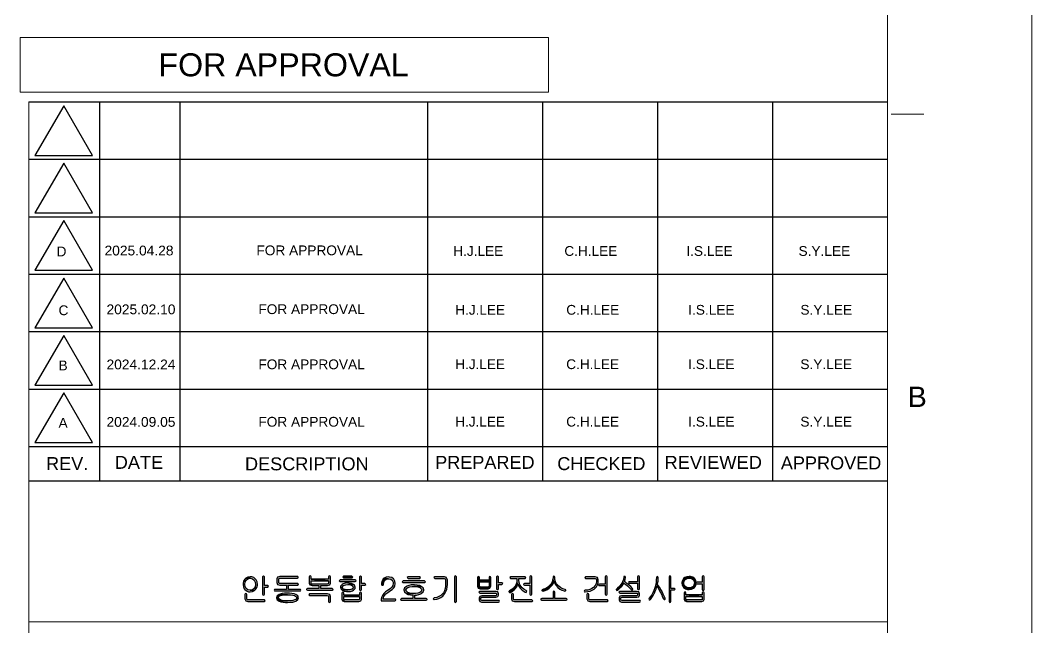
# Model space of a CAD drawing. Header units: inches. Extents: x 2203 to 3044, y -1 to 593.
# Drawn here: x 2867.8 to 3043.6, y 108 to 213.6 of the extents above; entities that cross this region are included whole.
import ezdxf
from ezdxf.enums import TextEntityAlignment as Align

# ---------------------------------------------------------------- set-up
doc = ezdxf.new("R2010")
doc.units = ezdxf.units.IN
doc.header["$MEASUREMENT"] = 0
for name, color, linetype in [('BG 0 -1', 7, 'Continuous'), ('BG 09.title block', 7, 'Continuous'), ('BG Default', 7, 'Continuous'), ('FRAME', 7, 'Continuous')]:
    doc.layers.add(name, color=color, linetype=linetype)
doc.styles.add('Arial', font='arial.ttf')

msp = doc.modelspace()

# ---------------------------------------------------------------- hatches: boundary and pattern name
at = {"layer": 'BG Default', "linetype": 'ByBlock'}
for points in [[(2907.74, 114.55), (2907.33, 114.63), (2907.03, 114.86), (2907.03, 114.87), (2906.85, 115.22), (2906.81, 115.58), (2906.87, 116), (2907.03, 116.3), (2907.33, 116.54), (2907.73, 116.63), (2907.74, 116.63), (2906.98, 116.67), (2906.79, 116.49), (2906.59, 116.15), (2906.49, 115.76), (2906.48, 115.58), (2906.54, 115.17), (2906.7, 114.81), (2906.79, 114.68), (2907.09, 114.43), (2907.46, 114.29), (2907.74, 114.26), (2908.15, 114.33), (2908.5, 114.51)], [(2921.36, 116.18), (2921.36, 115.84), (2921.29, 115.68), (2921.11, 115.63), (2918.52, 115.63), (2918.12, 115.48), (2918.49, 115.35), (2919.67, 115.35), (2919.67, 114.83), (2917.71, 114.83), (2917.58, 114.79), (2917.53, 114.69), (2917.56, 114.6), (2917.66, 114.56), (2921.97, 114.56), (2922.13, 114.69), (2921.96, 114.83), (2919.99, 114.83), (2919.99, 115.35), (2921.19, 115.35), (2921.55, 115.48), (2921.69, 115.81), (2921.69, 116.87), (2921.63, 117), (2921.52, 117.03), (2921.4, 116.99), (2921.36, 116.87), (2921.36, 116.46), (2918.31, 116.46)], [(2918.52, 115.63), (2918.35, 115.68), (2918.31, 115.84), (2918.31, 116.18), (2921.36, 116.18), (2918.31, 116.46), (2918.31, 116.86), (2918.25, 116.99), (2918.14, 117.03), (2918.02, 116.99), (2917.98, 116.86), (2917.98, 115.81), (2918.12, 115.48)], [(2931.76, 116.55), (2932.17, 116.47), (2932.39, 116.31), (2932.58, 115.96), (2932.6, 115.75), (2932.52, 115.35), (2932.35, 115.07), (2932.11, 114.86), (2931.72, 114.59), (2931.61, 114.53), (2931.23, 114.26), (2930.94, 113.99), (2930.77, 113.77), (2930.59, 113.42), (2930.5, 113.03), (2930.48, 112.72), (2932.88, 112.72), (2932.98, 112.78), (2933.03, 112.88), (2932.98, 112.98), (2932.88, 113.03), (2930.84, 113.03), (2930.93, 113.45), (2931.06, 113.67), (2931.29, 113.93), (2931.63, 114.19), (2931.86, 114.34), (2931.97, 114.42), (2932.38, 114.7), (2932.65, 114.93), (2932.68, 114.96), (2932.87, 115.28), (2932.95, 115.7), (2932.95, 115.75), (2932.88, 116.15), (2932.67, 116.49), (2932.65, 116.52), (2932.34, 116.74), (2931.95, 116.84), (2931.76, 116.86), (2931.34, 116.8), (2930.99, 116.63)], [(2930.99, 116.63), (2930.87, 116.52), (2930.66, 116.18), (2930.58, 115.78), (2930.58, 115.75), (2930.58, 115.61), (2930.63, 115.46), (2930.75, 115.42), (2930.87, 115.46), (2930.92, 115.6), (2930.92, 115.75), (2931.02, 116.14), (2931.13, 116.31), (2931.46, 116.51), (2931.76, 116.55)], [(2949.24, 116.02), (2947.56, 116.31), (2947.56, 116.77), (2947.51, 116.9), (2947.4, 116.94), (2947.29, 116.9), (2947.23, 116.76), (2947.23, 115.26), (2947.37, 114.92), (2947.71, 114.8), (2949.08, 114.8), (2949.41, 114.93), (2947.79, 115.08), (2947.62, 115.14), (2947.56, 115.3), (2947.56, 116.02)], [(2960.33, 116.4), (2960.21, 116.02), (2960.03, 115.66), (2959.78, 115.35), (2959.46, 115.08), (2959.11, 114.87), (2958.74, 114.73), (2958.59, 114.69), (2958.47, 114.63), (2958.43, 114.52), (2958.5, 114.43), (2958.63, 114.41), (2959.01, 114.52), (2959.38, 114.69), (2959.71, 114.94), (2959.84, 115.04), (2960.14, 115.35), (2960.37, 115.69), (2960.52, 116.04), (2960.52, 116.06)], [(2972.68, 115.77), (2973.05, 115.53), (2973.32, 115.32), (2973.62, 115.05), (2973.9, 114.74), (2973.96, 114.66), (2974.08, 114.59), (2974.2, 114.64), (2974.26, 114.75), (2974.21, 114.88), (2973.89, 115.2), (2973.6, 115.46), (2973.55, 115.51), (2973.22, 115.75), (2972.88, 115.99), (2972.79, 116.04), (2972.93, 116.43), (2972.98, 116.78), (2972.93, 116.92), (2972.81, 116.96), (2972.7, 116.92), (2972.65, 116.8), (2972.6, 116.43), (2972.46, 116.03), (2972.38, 115.86)], [(2983.25, 116.74), (2983.07, 116.6), (2982.86, 116.27), (2982.77, 115.88), (2982.77, 115.81), (2982.83, 115.41), (2983.04, 115.07), (2983.07, 115.04), (2983.39, 114.82), (2983.77, 114.71), (2984.03, 114.69), (2984.46, 114.75), (2984.81, 114.91), (2984.03, 114.96), (2983.61, 115.03), (2983.32, 115.22), (2983.12, 115.56), (2983.09, 115.81), (2983.18, 116.21), (2983.32, 116.4), (2983.64, 116.6), (2984.03, 116.66)], [(2985.26, 115.88), (2985.21, 116.22), (2985, 116.55), (2984.95, 116.6), (2984.65, 116.82), (2984.26, 116.94), (2984.03, 116.94), (2983.6, 116.89), (2983.25, 116.74), (2984.03, 116.66), (2984.45, 116.59), (2984.73, 116.4), (2984.92, 116.06), (2984.95, 115.81)], [(2924.7, 114.61), (2924.26, 114.66), (2923.97, 114.76), (2923.73, 115.05), (2923.73, 115.06), (2923.94, 115.37), (2923.97, 115.4), (2924.33, 115.51), (2924.7, 115.54), (2925.66, 115.58), (2925.33, 115.74), (2924.91, 115.81), (2924.7, 115.82), (2924.25, 115.78), (2923.87, 115.66), (2923.73, 115.58), (2923.45, 115.28), (2923.4, 115.06), (2923.54, 114.73), (2923.73, 114.56)], [(2923.73, 114.56), (2924.06, 114.41), (2924.47, 114.34), (2924.7, 114.33), (2925.15, 114.36), (2925.52, 114.48), (2925.66, 114.56), (2925.95, 114.86), (2925.98, 115.06), (2925.85, 115.42), (2925.66, 115.58), (2924.7, 115.54), (2925.15, 115.5), (2925.42, 115.4), (2925.66, 115.1), (2925.66, 115.06), (2925.45, 114.76), (2925.42, 114.76), (2925.06, 114.64), (2924.7, 114.61)], [(2936.64, 115.21), (2936.64, 115.18), (2937.03, 115.1), (2937.22, 115.03), (2937.53, 114.76), (2937.56, 114.6), (2937.41, 114.29), (2937.22, 114.16), (2936.88, 114.06), (2936.46, 113.99), (2936.17, 113.98), (2934.88, 113.97), (2935.2, 113.83), (2935.59, 113.74), (2936.01, 113.7), (2936.01, 113.11), (2934.04, 113.11), (2933.87, 112.97), (2934.03, 112.83), (2938.32, 112.83), (2938.42, 112.88), (2938.47, 112.97), (2938.42, 113.07), (2938.3, 113.11), (2936.33, 113.11), (2936.33, 113.7), (2936.64, 113.72), (2937.04, 113.8), (2937.39, 113.93), (2937.45, 113.97), (2937.78, 114.25), (2937.89, 114.59), (2937.89, 114.6), (2937.78, 114.95), (2937.46, 115.22)], [(2936.17, 115.21), (2937.46, 115.22), (2937.45, 115.22), (2937.13, 115.36), (2936.74, 115.45), (2936.29, 115.49), (2936.17, 115.5), (2935.7, 115.47), (2935.3, 115.39), (2934.96, 115.26), (2934.88, 115.22), (2934.56, 114.95), (2934.46, 114.6), (2934.56, 114.26), (2934.88, 113.97), (2936.17, 113.98), (2935.7, 114.01), (2935.32, 114.09), (2935.13, 114.16), (2934.82, 114.44), (2934.78, 114.6), (2934.94, 114.92), (2935.13, 115.03), (2935.45, 115.15), (2935.87, 115.2)], [(2954.05, 115.89), (2953.92, 115.51), (2953.7, 115.16), (2953.69, 115.15), (2953.43, 114.86), (2953.1, 114.61), (2952.8, 114.43), (2952.71, 114.33), (2952.73, 114.22), (2952.82, 114.15), (2952.95, 114.16), (2953.3, 114.37), (2953.62, 114.64), (2953.77, 114.79), (2954.05, 115.14), (2954.22, 115.49), (2954.25, 115.58)], [(2972.38, 115.86), (2972.16, 115.53), (2971.9, 115.21), (2971.59, 114.93), (2971.43, 114.79), (2971.35, 114.68), (2971.38, 114.57), (2971.48, 114.53), (2971.61, 114.56), (2971.95, 114.85), (2972.23, 115.13), (2972.27, 115.17), (2972.52, 115.51), (2972.68, 115.77)], [(2978.43, 115.23), (2978.63, 114.95), (2978.84, 114.59), (2979.07, 114.16), (2979.07, 114.15), (2979.26, 113.77), (2979.42, 113.38), (2979.57, 113.04), (2979.66, 112.93), (2979.78, 112.92), (2979.86, 113.01), (2979.85, 113.17), (2979.71, 113.52), (2979.54, 113.89), (2979.33, 114.28), (2979.31, 114.33), (2979.1, 114.71), (2978.87, 115.06), (2978.64, 115.39)], [(2984.81, 114.91), (2984.95, 115.04), (2985.18, 115.36), (2985.26, 115.71), (2984.95, 115.81), (2984.86, 115.42), (2984.73, 115.22), (2984.4, 115.02), (2984.03, 114.96)], [(2984.95, 115.81), (2984.86, 115.42), (2984.73, 115.22), (2984.4, 115.02), (2984.03, 114.96), (2984.81, 114.91), (2984.95, 115.04), (2985.18, 115.36), (2985.26, 115.71)], [(2912.74, 113.82), (2912.4, 113.57), (2912.29, 113.24), (2912.41, 112.91), (2912.74, 112.67), (2914.21, 112.72), (2913.71, 112.73), (2913.3, 112.78), (2912.98, 112.87), (2912.98, 112.87), (2912.65, 113.1), (2912.61, 113.24), (2912.78, 113.54), (2912.98, 113.63), (2913.29, 113.71), (2913.7, 113.76), (2914.2, 113.77), (2914.21, 113.77)], [(2926.74, 113.44), (2924, 113.72), (2924, 114.04), (2923.95, 114.16), (2923.84, 114.2), (2923.72, 114.16), (2923.67, 114.04), (2923.67, 112.98), (2923.77, 112.69), (2924.2, 112.86), (2924.04, 112.91), (2924, 113.05), (2924, 113.44)], [(2986.32, 113.49), (2983.47, 113.77), (2983.47, 114.11), (2983.42, 114.24), (2983.31, 114.27), (2983.2, 114.24), (2983.15, 114.11), (2983.15, 112.98), (2983.26, 112.69), (2983.68, 112.86), (2983.52, 112.91), (2983.47, 113.05), (2983.47, 113.49)]]:
    msp.add_hatch(color=3, dxfattribs=at).paths.add_polyline_path(points)
at = {"layer": 'BG Default', "linetype": 'Continuous'}
for points in [[(2907.74, 116.9), (2907.33, 116.84), (2906.98, 116.67), (2907.74, 116.63), (2908.14, 116.54), (2908.43, 116.3), (2908.62, 115.95), (2908.67, 115.58), (2908.61, 115.17), (2908.43, 114.87), (2908.13, 114.63), (2907.74, 114.55), (2908.5, 114.51), (2908.67, 114.68), (2908.88, 115.01), (2908.98, 115.41), (2908.99, 115.58), (2908.93, 116), (2908.77, 116.36), (2908.67, 116.49), (2908.38, 116.74), (2908.01, 116.88)], [(2910.03, 117.04), (2909.87, 116.89), (2909.87, 113.86), (2909.92, 113.74), (2910.03, 113.69), (2910.14, 113.74), (2910.2, 113.86), (2910.2, 115.11), (2910.8, 115.11), (2910.93, 115.25), (2910.8, 115.39), (2910.2, 115.39), (2910.2, 116.89)], [(2915.92, 116.96), (2912.86, 116.96), (2912.48, 116.84), (2912.36, 116.52), (2912.36, 115.88), (2912.49, 115.54), (2912.87, 115.42), (2912.89, 115.42), (2914.16, 115.42), (2914.05, 115.3), (2914.05, 114.71), (2912.08, 114.71), (2911.96, 114.67), (2911.92, 114.57), (2911.95, 114.47), (2912.04, 114.43), (2916.34, 114.43), (2916.46, 114.47), (2916.51, 114.57), (2916.46, 114.67), (2916.34, 114.71), (2914.36, 114.71), (2914.36, 115.32), (2914.25, 115.42), (2916, 115.42), (2916.13, 115.55), (2915.98, 115.7), (2912.9, 115.7), (2912.74, 115.75), (2912.68, 115.9), (2912.68, 116.49), (2912.74, 116.63), (2912.91, 116.67), (2915.95, 116.67), (2916.04, 116.72), (2916.06, 116.82), (2916.03, 116.92)], [(2925.98, 116.34), (2923.37, 116.34), (2923.22, 116.21), (2923.37, 116.06), (2926, 116.06), (2926.11, 116.11), (2926.15, 116.21), (2926.11, 116.31)], [(2925.4, 116.98), (2923.97, 116.98), (2923.81, 116.84), (2923.97, 116.7), (2925.42, 116.7), (2925.55, 116.84)], [(2926.89, 117.04), (2926.74, 116.89), (2926.74, 114.69), (2926.78, 114.57), (2926.89, 114.53), (2927, 114.57), (2927.05, 114.69), (2927.05, 115.44), (2927.65, 115.44), (2927.8, 115.58), (2927.65, 115.72), (2927.05, 115.72), (2927.05, 116.89)], [(2938.02, 116.18), (2934.32, 116.18), (2934.16, 116.04), (2934.32, 115.9), (2938.04, 115.9), (2938.18, 116.04)], [(2937.17, 116.9), (2935.18, 116.9), (2935.03, 116.75), (2935.18, 116.61), (2937.19, 116.61), (2937.32, 116.75)], [(2941.42, 116.87), (2939.8, 116.87), (2939.65, 116.74), (2939.81, 116.6), (2941.43, 116.6), (2941.63, 116.54), (2941.69, 116.36), (2941.69, 115.72), (2941.68, 115.25), (2941.6, 114.83), (2941.48, 114.46), (2941.3, 114.13), (2941.15, 113.92), (2940.88, 113.66), (2940.54, 113.46), (2940.16, 113.32), (2939.72, 113.24), (2939.71, 113.24), (2939.56, 113.08), (2939.72, 112.96), (2940.15, 113.01), (2940.53, 113.13), (2940.89, 113.31), (2941.19, 113.55), (2941.35, 113.71), (2941.58, 114), (2941.76, 114.34), (2941.89, 114.71), (2941.97, 115.12), (2942.01, 115.56), (2942.01, 115.71), (2942.01, 116.35), (2941.87, 116.72), (2941.86, 116.74), (2941.49, 116.87)], [(2943.39, 117.04), (2943.28, 117.01), (2943.23, 116.89), (2943.23, 112.62), (2943.28, 112.49), (2943.39, 112.45), (2943.5, 112.49), (2943.56, 112.62), (2943.56, 116.89), (2943.5, 117.01)], [(2949.4, 116.94), (2949.29, 116.9), (2949.24, 116.79), (2949.24, 116.31), (2947.56, 116.31), (2949.24, 116.02), (2949.24, 115.3), (2949.18, 115.14), (2948.98, 115.08), (2947.79, 115.08), (2949.41, 114.93), (2949.56, 115.26), (2949.56, 116.79), (2949.51, 116.9)], [(2950.72, 117.04), (2950.56, 116.89), (2950.56, 114.81), (2950.61, 114.69), (2950.72, 114.66), (2950.83, 114.69), (2950.89, 114.81), (2950.89, 115.56), (2951.49, 115.56), (2951.63, 115.71), (2951.49, 115.85), (2950.89, 115.85), (2950.89, 116.89)], [(2955.5, 116.87), (2953.01, 116.87), (2952.86, 116.74), (2953, 116.6), (2954.09, 116.6), (2954.09, 116.3), (2954.05, 115.89), (2954.25, 115.58), (2954.4, 115.25), (2954.66, 114.89), (2954.72, 114.83), (2955.02, 114.56), (2955.35, 114.31), (2955.53, 114.22), (2955.68, 114.19), (2955.77, 114.27), (2955.79, 114.39), (2955.71, 114.5), (2955.32, 114.73), (2955.01, 114.98), (2954.83, 115.18), (2954.6, 115.52), (2954.46, 115.9), (2954.42, 116.3), (2954.42, 116.31), (2954.42, 116.6), (2955.5, 116.6), (2955.64, 116.74)], [(2956.51, 117.04), (2956.39, 117), (2956.34, 116.89), (2956.34, 115.72), (2955.4, 115.72), (2955.29, 115.68), (2955.25, 115.58), (2955.3, 115.49), (2955.43, 115.45), (2956.34, 115.45), (2956.34, 113.87), (2956.39, 113.74), (2956.51, 113.69), (2956.62, 113.74), (2956.67, 113.87), (2956.67, 116.89), (2956.62, 117)], [(2960.52, 116.99), (2960.41, 116.94), (2960.37, 116.81), (2960.33, 116.4), (2960.52, 116.06), (2960.68, 115.71), (2960.9, 115.37), (2961.2, 115.05), (2961.21, 115.04), (2961.55, 114.77), (2961.9, 114.57), (2962.28, 114.44), (2962.38, 114.42), (2962.55, 114.43), (2962.61, 114.53), (2962.58, 114.64), (2962.47, 114.71), (2962.06, 114.82), (2961.7, 115), (2961.38, 115.25), (2961.25, 115.36), (2960.99, 115.68), (2960.82, 116.04), (2960.71, 116.42), (2960.69, 116.8), (2960.63, 116.94)], [(2967.67, 116.87), (2966.03, 116.87), (2965.87, 116.74), (2966.03, 116.6), (2967.68, 116.6), (2967.86, 116.54), (2967.93, 116.37), (2967.93, 116.1), (2967.87, 115.71), (2967.7, 115.35), (2967.42, 115.05), (2967.41, 115.04), (2967.1, 114.84), (2966.74, 114.68), (2966.34, 114.58), (2965.94, 114.54), (2965.81, 114.49), (2965.77, 114.39), (2965.83, 114.29), (2965.95, 114.26), (2966.41, 114.31), (2966.81, 114.41), (2967.17, 114.56), (2967.5, 114.76), (2967.62, 114.85), (2967.92, 115.15), (2968.12, 115.49), (2968.22, 115.86), (2968.23, 116.1), (2968.23, 116.39), (2968.08, 116.74), (2968.08, 116.75), (2967.71, 116.87)], [(2969.61, 117.04), (2969.51, 117), (2969.45, 116.87), (2969.45, 115.63), (2968.44, 115.63), (2968.32, 115.58), (2968.28, 115.48), (2968.32, 115.39), (2968.47, 115.35), (2969.45, 115.35), (2969.45, 113.87), (2969.51, 113.74), (2969.61, 113.69), (2969.73, 113.74), (2969.79, 113.87), (2969.79, 116.87), (2969.73, 117)], [(2975.24, 117.04), (2975.13, 117), (2975.07, 116.89), (2975.07, 116.04), (2973.67, 116.04), (2973.55, 116.01), (2973.51, 115.91), (2973.56, 115.81), (2973.68, 115.76), (2975.07, 115.76), (2975.07, 114.81), (2975.13, 114.69), (2975.24, 114.66), (2975.35, 114.69), (2975.4, 114.81), (2975.4, 116.89), (2975.35, 117)], [(2978.5, 116.93), (2978.39, 116.88), (2978.33, 116.76), (2978.32, 116.36), (2978.28, 115.95), (2978.21, 115.55), (2978.1, 115.14), (2978.04, 114.95), (2977.9, 114.52), (2977.73, 114.13), (2977.53, 113.77), (2977.32, 113.44), (2977.08, 113.15), (2977.02, 113.02), (2977.07, 112.91), (2977.17, 112.88), (2977.29, 112.94), (2977.54, 113.27), (2977.77, 113.62), (2977.96, 113.97), (2977.98, 114.02), (2978.14, 114.37), (2978.29, 114.76), (2978.42, 115.18), (2978.43, 115.23), (2978.64, 115.39), (2978.52, 115.55), (2978.59, 115.95), (2978.62, 116.15), (2978.65, 116.58), (2978.66, 116.76), (2978.61, 116.88)], [(2980.7, 117.04), (2980.59, 117.01), (2980.53, 116.89), (2980.53, 112.61), (2980.59, 112.49), (2980.7, 112.45), (2980.8, 112.49), (2980.86, 112.61), (2980.86, 114.61), (2981.47, 114.61), (2981.6, 114.75), (2981.47, 114.88), (2980.86, 114.88), (2980.86, 116.89), (2980.8, 117.01)], [(2986.48, 117.04), (2986.36, 117), (2986.32, 116.87), (2986.32, 115.93), (2985.37, 115.93), (2985.26, 115.89), (2985.26, 115.88), (2984.95, 115.81), (2985.26, 115.71), (2985.27, 115.69), (2985.4, 115.65), (2986.32, 115.65), (2986.32, 114.71), (2986.36, 114.58), (2986.48, 114.54), (2986.59, 114.58), (2986.64, 114.71), (2986.64, 116.88), (2986.59, 117)], [(2950.4, 114.36), (2947.65, 114.36), (2947.48, 114.22), (2947.65, 114.07), (2950.34, 114.07), (2950.51, 114.04), (2950.56, 113.9), (2950.56, 113.75), (2950.5, 113.64), (2950.35, 113.61), (2947.98, 113.61), (2947.63, 113.48), (2947.51, 113.17), (2947.51, 112.88), (2947.63, 112.61), (2947.92, 112.51), (2950.89, 112.51), (2951, 112.56), (2951.04, 112.65), (2950.99, 112.75), (2950.88, 112.79), (2948.02, 112.79), (2947.87, 112.82), (2947.83, 112.94), (2947.83, 113.14), (2947.87, 113.27), (2948.02, 113.33), (2950.45, 113.33), (2950.77, 113.44), (2950.89, 113.72), (2950.89, 113.94), (2950.76, 114.25)], [(2960.52, 114.39), (2960.41, 114.36), (2960.37, 114.25), (2960.37, 113.11), (2958.4, 113.11), (2958.27, 113.07), (2958.23, 112.97), (2958.26, 112.88), (2958.35, 112.83), (2962.66, 112.83), (2962.78, 112.88), (2962.82, 112.97), (2962.78, 113.07), (2962.66, 113.11), (2960.69, 113.11), (2960.69, 114.22), (2960.63, 114.35)], [(2974.9, 114.36), (2971.99, 114.36), (2971.82, 114.22), (2971.99, 114.07), (2974.86, 114.07), (2975.03, 114.04), (2975.07, 113.9), (2975.07, 113.75), (2975.02, 113.64), (2974.86, 113.61), (2972.26, 113.61), (2971.96, 113.5), (2971.84, 113.22), (2971.84, 112.9), (2971.97, 112.61), (2972.27, 112.51), (2975.4, 112.51), (2975.51, 112.56), (2975.55, 112.65), (2975.5, 112.75), (2975.37, 112.79), (2972.36, 112.79), (2972.21, 112.82), (2972.17, 112.94), (2972.17, 113.15), (2972.2, 113.28), (2972.37, 113.33), (2974.96, 113.33), (2975.28, 113.43), (2975.4, 113.71), (2975.4, 113.95), (2975.28, 114.25)], [(2906.97, 114), (2906.86, 113.95), (2906.82, 113.8), (2906.82, 113.08), (2906.95, 112.72), (2907.32, 112.58), (2907.35, 112.58), (2910.2, 112.58), (2910.34, 112.72), (2910.2, 112.86), (2907.4, 112.86), (2907.19, 112.91), (2907.13, 113.11), (2907.13, 113.8), (2907.08, 113.95)], [(2914.21, 114.05), (2913.71, 114.03), (2913.28, 113.97), (2912.93, 113.89), (2912.74, 113.82), (2914.21, 113.77), (2914.72, 113.76), (2915.13, 113.71), (2915.44, 113.63), (2915.45, 113.63), (2915.77, 113.39), (2915.81, 113.24), (2915.64, 112.96), (2915.45, 112.87), (2915.13, 112.78), (2914.72, 112.74), (2914.22, 112.72), (2914.21, 112.72), (2912.74, 112.67), (2913.05, 112.56), (2913.43, 112.48), (2913.88, 112.45), (2914.21, 112.44), (2914.71, 112.46), (2915.14, 112.51), (2915.49, 112.59), (2915.68, 112.67), (2916.02, 112.92), (2916.13, 113.24), (2916.01, 113.57), (2915.68, 113.82), (2915.37, 113.93), (2914.99, 114), (2914.54, 114.04)], [(2921.14, 113.92), (2918.06, 113.92), (2917.92, 113.78), (2918.06, 113.64), (2921.13, 113.64), (2921.31, 113.59), (2921.36, 113.44), (2921.36, 112.62), (2921.4, 112.49), (2921.52, 112.45), (2921.63, 112.49), (2921.69, 112.62), (2921.69, 113.46), (2921.55, 113.8), (2921.17, 113.92)], [(2926.89, 114.2), (2926.78, 114.16), (2926.74, 114.04), (2926.74, 113.72), (2924, 113.72), (2926.74, 113.44), (2926.74, 113.04), (2926.69, 112.9), (2926.53, 112.86), (2924.2, 112.86), (2923.77, 112.69), (2924.07, 112.58), (2926.62, 112.58), (2926.94, 112.69), (2927.05, 112.97), (2927.05, 114.04), (2927, 114.16)], [(2953.31, 113.98), (2953.19, 113.94), (2953.14, 113.8), (2953.14, 113.07), (2953.28, 112.71), (2953.29, 112.7), (2953.67, 112.58), (2953.68, 112.58), (2956.7, 112.58), (2956.84, 112.72), (2956.7, 112.86), (2953.74, 112.86), (2953.53, 112.91), (2953.47, 113.11), (2953.47, 113.8), (2953.42, 113.94)], [(2966.42, 113.98), (2966.31, 113.94), (2966.25, 113.8), (2966.25, 113.07), (2966.4, 112.71), (2966.41, 112.7), (2966.79, 112.58), (2966.8, 112.58), (2969.81, 112.58), (2969.95, 112.72), (2969.81, 112.86), (2966.85, 112.86), (2966.64, 112.91), (2966.58, 113.11), (2966.58, 113.8), (2966.53, 113.94)], [(2986.48, 114.27), (2986.36, 114.24), (2986.32, 114.11), (2986.32, 113.77), (2983.47, 113.77), (2986.32, 113.49), (2986.32, 113.04), (2986.27, 112.9), (2986.11, 112.86), (2983.68, 112.86), (2983.26, 112.69), (2983.56, 112.58), (2986.21, 112.58), (2986.53, 112.69), (2986.64, 112.97), (2986.64, 114.11), (2986.59, 114.24)]]:
    msp.add_hatch(color=3, dxfattribs=at).paths.add_polyline_path(points)

# ---------------------------------------------------------------- linework, layer by layer
at = {"layer": 'BG 0 -1', "color": 7, "linetype": 'Continuous', "lineweight": 9}
for p, q in [((3043.58, 593), (3043.58, -1)), ((3018.52, 17.11), (3018.52, 575.75)), ((2869.25, 199.4), (2869.25, 17.11)), ((3019.14, 197.28), (3024.8, 197.28)), ((2869.25, 109.04), (3018.52, 109.04))]:
    msp.add_line(p, q, dxfattribs=at)
at = {"layer": 'BG 0 -1', "color": 1, "linetype": 'Continuous', "lineweight": 9}
for p, q in [((2867.75, 210.59), (2959.58, 210.59)), ((2867.75, 201.07), (2867.75, 210.59)), ((2959.58, 210.59), (2959.58, 201.07)), ((2959.58, 201.07), (2867.75, 201.07))]:
    msp.add_line(p, q, dxfattribs=at)
at = {"layer": 'BG 0 -1', "color": 3, "linetype": 'Continuous', "lineweight": 25}
for points in [[(2906.98, 116.67), (2906.79, 116.49), (2906.59, 116.15), (2906.49, 115.76), (2906.48, 115.58), (2906.54, 115.17), (2906.7, 114.81), (2906.79, 114.68), (2907.09, 114.43), (2907.46, 114.29), (2907.74, 114.26), (2908.15, 114.33), (2908.5, 114.51), (2907.74, 114.55), (2907.33, 114.63), (2907.03, 114.86), (2907.03, 114.87), (2906.85, 115.22), (2906.81, 115.58), (2906.87, 116), (2907.03, 116.3), (2907.33, 116.54), (2907.73, 116.63), (2907.74, 116.63)], [(2921.52, 117.03), (2921.4, 116.99), (2921.36, 116.87), (2921.36, 116.46), (2918.31, 116.46), (2921.36, 116.18), (2921.36, 115.84), (2921.29, 115.68), (2921.11, 115.63), (2918.52, 115.63), (2918.12, 115.48), (2918.49, 115.35), (2919.67, 115.35), (2919.67, 114.83), (2917.71, 114.83), (2917.58, 114.79), (2917.53, 114.69), (2917.56, 114.6), (2917.66, 114.56), (2921.97, 114.56), (2922.13, 114.69), (2921.96, 114.83), (2919.99, 114.83), (2919.99, 115.35), (2921.19, 115.35), (2921.55, 115.48), (2921.69, 115.81), (2921.69, 116.87), (2921.63, 117)], [(2918.14, 117.03), (2918.02, 116.99), (2917.98, 116.86), (2917.98, 115.81), (2918.12, 115.48), (2918.52, 115.63), (2918.35, 115.68), (2918.31, 115.84), (2918.31, 116.18), (2921.36, 116.18), (2918.31, 116.46), (2918.31, 116.86), (2918.25, 116.99)], [(2931.76, 116.86), (2931.34, 116.8), (2930.99, 116.63), (2931.76, 116.55), (2932.17, 116.47), (2932.39, 116.31), (2932.58, 115.96), (2932.6, 115.75), (2932.52, 115.35), (2932.35, 115.07), (2932.11, 114.86), (2931.72, 114.59), (2931.61, 114.53), (2931.23, 114.26), (2930.94, 113.99), (2930.77, 113.77), (2930.59, 113.42), (2930.5, 113.03), (2930.48, 112.72), (2932.88, 112.72), (2932.98, 112.78), (2933.03, 112.88), (2932.98, 112.98), (2932.88, 113.03), (2930.84, 113.03), (2930.93, 113.45), (2931.06, 113.67), (2931.29, 113.93), (2931.63, 114.19), (2931.86, 114.34), (2931.97, 114.42), (2932.38, 114.7), (2932.65, 114.93), (2932.68, 114.96), (2932.87, 115.28), (2932.95, 115.7), (2932.95, 115.75), (2932.88, 116.15), (2932.67, 116.49), (2932.65, 116.52), (2932.34, 116.74), (2931.95, 116.84)], [(2930.99, 116.63), (2930.87, 116.52), (2930.66, 116.18), (2930.58, 115.78), (2930.58, 115.75), (2930.58, 115.61), (2930.63, 115.46), (2930.75, 115.42), (2930.87, 115.46), (2930.92, 115.6), (2930.92, 115.75), (2931.02, 116.14), (2931.13, 116.31), (2931.46, 116.51), (2931.76, 116.55)], [(2947.4, 116.94), (2947.29, 116.9), (2947.23, 116.76), (2947.23, 115.26), (2947.37, 114.92), (2947.71, 114.8), (2949.08, 114.8), (2949.41, 114.93), (2947.79, 115.08), (2947.62, 115.14), (2947.56, 115.3), (2947.56, 116.02), (2949.24, 116.02), (2947.56, 116.31), (2947.56, 116.77), (2947.51, 116.9)], [(2960.33, 116.4), (2960.21, 116.02), (2960.03, 115.66), (2959.78, 115.35), (2959.46, 115.08), (2959.11, 114.87), (2958.74, 114.73), (2958.59, 114.69), (2958.47, 114.63), (2958.43, 114.52), (2958.5, 114.43), (2958.63, 114.41), (2959.01, 114.52), (2959.38, 114.69), (2959.71, 114.94), (2959.84, 115.04), (2960.14, 115.35), (2960.37, 115.69), (2960.52, 116.04), (2960.52, 116.06)], [(2972.81, 116.96), (2972.7, 116.92), (2972.65, 116.8), (2972.6, 116.43), (2972.46, 116.03), (2972.38, 115.86), (2972.68, 115.77), (2973.05, 115.53), (2973.32, 115.32), (2973.62, 115.05), (2973.9, 114.74), (2973.96, 114.66), (2974.08, 114.59), (2974.2, 114.64), (2974.26, 114.75), (2974.21, 114.88), (2973.89, 115.2), (2973.6, 115.46), (2973.55, 115.51), (2973.22, 115.75), (2972.88, 115.99), (2972.79, 116.04), (2972.93, 116.43), (2972.98, 116.78), (2972.93, 116.92)], [(2983.25, 116.74), (2983.07, 116.6), (2982.86, 116.27), (2982.77, 115.88), (2982.77, 115.81), (2982.83, 115.41), (2983.04, 115.07), (2983.07, 115.04), (2983.39, 114.82), (2983.77, 114.71), (2984.03, 114.69), (2984.46, 114.75), (2984.81, 114.91), (2984.03, 114.96), (2983.61, 115.03), (2983.32, 115.22), (2983.12, 115.56), (2983.09, 115.81), (2983.18, 116.21), (2983.32, 116.4), (2983.64, 116.6), (2984.03, 116.66)], [(2984.03, 116.94), (2983.6, 116.89), (2983.25, 116.74), (2984.03, 116.66), (2984.45, 116.59), (2984.73, 116.4), (2984.92, 116.06), (2984.95, 115.81), (2985.26, 115.88), (2985.21, 116.22), (2985, 116.55), (2984.95, 116.6), (2984.65, 116.82), (2984.26, 116.94)], [(2924.7, 115.82), (2924.25, 115.78), (2923.87, 115.66), (2923.73, 115.58), (2923.45, 115.28), (2923.4, 115.06), (2923.54, 114.73), (2923.73, 114.56), (2924.7, 114.61), (2924.26, 114.66), (2923.97, 114.76), (2923.73, 115.05), (2923.73, 115.06), (2923.94, 115.37), (2923.97, 115.4), (2924.33, 115.51), (2924.7, 115.54), (2925.66, 115.58), (2925.33, 115.74), (2924.91, 115.81)], [(2925.66, 115.58), (2924.7, 115.54), (2925.15, 115.5), (2925.42, 115.4), (2925.66, 115.1), (2925.66, 115.06), (2925.45, 114.76), (2925.42, 114.76), (2925.06, 114.64), (2924.7, 114.61), (2923.73, 114.56), (2924.06, 114.41), (2924.47, 114.34), (2924.7, 114.33), (2925.15, 114.36), (2925.52, 114.48), (2925.66, 114.56), (2925.95, 114.86), (2925.98, 115.06), (2925.85, 115.42)], [(2937.46, 115.22), (2936.17, 115.21), (2936.64, 115.18), (2937.03, 115.1), (2937.22, 115.03), (2937.53, 114.76), (2937.56, 114.6), (2937.41, 114.29), (2937.22, 114.16), (2936.88, 114.06), (2936.46, 113.99), (2936.17, 113.98), (2934.88, 113.97), (2935.2, 113.83), (2935.59, 113.74), (2936.01, 113.7), (2936.01, 113.11), (2934.04, 113.11), (2933.87, 112.97), (2934.03, 112.83), (2938.32, 112.83), (2938.42, 112.88), (2938.47, 112.97), (2938.42, 113.07), (2938.3, 113.11), (2936.33, 113.11), (2936.33, 113.7), (2936.64, 113.72), (2937.04, 113.8), (2937.39, 113.93), (2937.45, 113.97), (2937.78, 114.25), (2937.89, 114.59), (2937.89, 114.6), (2937.78, 114.95)], [(2936.17, 115.5), (2935.7, 115.47), (2935.3, 115.39), (2934.96, 115.26), (2934.88, 115.22), (2934.56, 114.95), (2934.46, 114.6), (2934.56, 114.26), (2934.88, 113.97), (2936.17, 113.98), (2935.7, 114.01), (2935.32, 114.09), (2935.13, 114.16), (2934.82, 114.44), (2934.78, 114.6), (2934.94, 114.92), (2935.13, 115.03), (2935.45, 115.15), (2935.87, 115.2), (2936.17, 115.21), (2937.46, 115.22), (2937.45, 115.22), (2937.13, 115.36), (2936.74, 115.45), (2936.29, 115.49)], [(2954.05, 115.89), (2953.92, 115.51), (2953.7, 115.16), (2953.69, 115.15), (2953.43, 114.86), (2953.1, 114.61), (2952.8, 114.43), (2952.71, 114.33), (2952.73, 114.22), (2952.82, 114.15), (2952.95, 114.16), (2953.3, 114.37), (2953.62, 114.64), (2953.77, 114.79), (2954.05, 115.14), (2954.22, 115.49), (2954.25, 115.58)], [(2972.38, 115.86), (2972.16, 115.53), (2971.9, 115.21), (2971.59, 114.93), (2971.43, 114.79), (2971.35, 114.68), (2971.38, 114.57), (2971.48, 114.53), (2971.61, 114.56), (2971.95, 114.85), (2972.23, 115.13), (2972.27, 115.17), (2972.52, 115.51), (2972.68, 115.77)], [(2978.64, 115.39), (2978.43, 115.23), (2978.63, 114.95), (2978.84, 114.59), (2979.07, 114.16), (2979.07, 114.15), (2979.26, 113.77), (2979.42, 113.38), (2979.57, 113.04), (2979.66, 112.93), (2979.78, 112.92), (2979.86, 113.01), (2979.85, 113.17), (2979.71, 113.52), (2979.54, 113.89), (2979.33, 114.28), (2979.31, 114.33), (2979.1, 114.71), (2978.87, 115.06)], [(2984.95, 115.81), (2984.86, 115.42), (2984.73, 115.22), (2984.4, 115.02), (2984.03, 114.96), (2984.81, 114.91), (2984.95, 115.04), (2985.18, 115.36), (2985.26, 115.71)], [(2912.74, 113.82), (2912.4, 113.57), (2912.29, 113.24), (2912.41, 112.91), (2912.74, 112.67), (2914.21, 112.72), (2913.71, 112.73), (2913.3, 112.78), (2912.98, 112.87), (2912.98, 112.87), (2912.65, 113.1), (2912.61, 113.24), (2912.78, 113.54), (2912.98, 113.63), (2913.29, 113.71), (2913.7, 113.76), (2914.2, 113.77), (2914.21, 113.77)], [(2923.84, 114.2), (2923.72, 114.16), (2923.67, 114.04), (2923.67, 112.98), (2923.77, 112.69), (2924.2, 112.86), (2924.04, 112.91), (2924, 113.05), (2924, 113.44), (2926.74, 113.44), (2924, 113.72), (2924, 114.04), (2923.95, 114.16)], [(2983.31, 114.27), (2983.2, 114.24), (2983.15, 114.11), (2983.15, 112.98), (2983.26, 112.69), (2983.68, 112.86), (2983.52, 112.91), (2983.47, 113.05), (2983.47, 113.49), (2986.32, 113.49), (2983.47, 113.77), (2983.47, 114.11), (2983.42, 114.24)]]:
    msp.add_lwpolyline(points, close=True, dxfattribs=at)
at = {"layer": 'BG 09.title block', "color": 7, "linetype": 'Continuous', "lineweight": 25}
for p, q in [((2869.25, 199.4), (3018.52, 199.4)), ((2875.31, 198.73), (2870.31, 190.1)), ((2880.31, 190.1), (2875.31, 198.73)), ((2881.52, 199.4), (2881.52, 133.53)), ((2895.52, 199.4), (2895.52, 133.53)), ((2938.52, 199.4), (2938.52, 133.53)), ((2958.52, 199.4), (2958.52, 133.53)), ((2978.52, 199.4), (2978.52, 133.53)), ((2998.52, 199.4), (2998.52, 133.53)), ((2870.31, 190.1), (2880.31, 190.1)), ((2869.25, 189.42), (3018.52, 189.42)), ((2875.31, 188.75), (2870.31, 180.12)), ((2880.31, 180.12), (2875.31, 188.75)), ((2869.25, 179.44), (3018.52, 179.44)), ((2870.31, 180.12), (2880.31, 180.12)), ((2875.31, 178.77), (2870.31, 170.14)), ((2880.31, 170.14), (2875.31, 178.77)), ((2869.25, 169.46), (3018.52, 169.46)), ((2870.31, 170.14), (2880.31, 170.14)), ((2875.31, 168.79), (2870.31, 160.16)), ((2880.31, 160.16), (2875.31, 168.79)), ((2870.31, 160.16), (2880.31, 160.16)), ((2869.25, 159.48), (3018.52, 159.48)), ((2875.31, 158.81), (2870.31, 150.18)), ((2880.31, 150.18), (2875.31, 158.81)), ((2869.25, 149.5), (3018.52, 149.5)), ((2870.31, 150.18), (2880.31, 150.18)), ((2875.31, 148.83), (2870.31, 140.2)), ((2880.31, 140.2), (2875.31, 148.83)), ((2869.25, 139.52), (3018.52, 139.52)), ((2870.31, 140.2), (2880.31, 140.2)), ((3018.52, 133.53), (2869.25, 133.53))]:
    msp.add_line(p, q, dxfattribs=at)
at = {"layer": 'BG Default', "color": 7, "linetype": 'Continuous', "lineweight": 0}
for points in [[(2907.74, 114.55), (2907.33, 114.63), (2907.03, 114.86), (2907.03, 114.87), (2906.85, 115.22), (2906.81, 115.58), (2906.87, 116), (2907.03, 116.3), (2907.33, 116.54), (2907.73, 116.63), (2907.74, 116.63), (2906.98, 116.67), (2906.79, 116.49), (2906.59, 116.15), (2906.49, 115.76), (2906.48, 115.58), (2906.54, 115.17), (2906.7, 114.81), (2906.79, 114.68), (2907.09, 114.43), (2907.46, 114.29), (2907.74, 114.26), (2908.15, 114.33), (2908.5, 114.51)], [(2921.36, 116.18), (2921.36, 115.84), (2921.29, 115.68), (2921.11, 115.63), (2918.52, 115.63), (2918.12, 115.48), (2918.49, 115.35), (2919.67, 115.35), (2919.67, 114.83), (2917.71, 114.83), (2917.58, 114.79), (2917.53, 114.69), (2917.56, 114.6), (2917.66, 114.56), (2921.97, 114.56), (2922.13, 114.69), (2921.96, 114.83), (2919.99, 114.83), (2919.99, 115.35), (2921.19, 115.35), (2921.55, 115.48), (2921.69, 115.81), (2921.69, 116.87), (2921.63, 117), (2921.52, 117.03), (2921.4, 116.99), (2921.36, 116.87), (2921.36, 116.46), (2918.31, 116.46)], [(2918.52, 115.63), (2918.35, 115.68), (2918.31, 115.84), (2918.31, 116.18), (2921.36, 116.18), (2918.31, 116.46), (2918.31, 116.86), (2918.25, 116.99), (2918.14, 117.03), (2918.02, 116.99), (2917.98, 116.86), (2917.98, 115.81), (2918.12, 115.48)], [(2931.76, 116.55), (2932.17, 116.47), (2932.39, 116.31), (2932.58, 115.96), (2932.6, 115.75), (2932.52, 115.35), (2932.35, 115.07), (2932.11, 114.86), (2931.72, 114.59), (2931.61, 114.53), (2931.23, 114.26), (2930.94, 113.99), (2930.77, 113.77), (2930.59, 113.42), (2930.5, 113.03), (2930.48, 112.72), (2932.88, 112.72), (2932.98, 112.78), (2933.03, 112.88), (2932.98, 112.98), (2932.88, 113.03), (2930.84, 113.03), (2930.93, 113.45), (2931.06, 113.67), (2931.29, 113.93), (2931.63, 114.19), (2931.86, 114.34), (2931.97, 114.42), (2932.38, 114.7), (2932.65, 114.93), (2932.68, 114.96), (2932.87, 115.28), (2932.95, 115.7), (2932.95, 115.75), (2932.88, 116.15), (2932.67, 116.49), (2932.65, 116.52), (2932.34, 116.74), (2931.95, 116.84), (2931.76, 116.86), (2931.34, 116.8), (2930.99, 116.63)], [(2930.99, 116.63), (2930.87, 116.52), (2930.66, 116.18), (2930.58, 115.78), (2930.58, 115.75), (2930.58, 115.61), (2930.63, 115.46), (2930.75, 115.42), (2930.87, 115.46), (2930.92, 115.6), (2930.92, 115.75), (2931.02, 116.14), (2931.13, 116.31), (2931.46, 116.51), (2931.76, 116.55)], [(2949.24, 116.02), (2947.56, 116.31), (2947.56, 116.77), (2947.51, 116.9), (2947.4, 116.94), (2947.29, 116.9), (2947.23, 116.76), (2947.23, 115.26), (2947.37, 114.92), (2947.71, 114.8), (2949.08, 114.8), (2949.41, 114.93), (2947.79, 115.08), (2947.62, 115.14), (2947.56, 115.3), (2947.56, 116.02)], [(2960.33, 116.4), (2960.21, 116.02), (2960.03, 115.66), (2959.78, 115.35), (2959.46, 115.08), (2959.11, 114.87), (2958.74, 114.73), (2958.59, 114.69), (2958.47, 114.63), (2958.43, 114.52), (2958.5, 114.43), (2958.63, 114.41), (2959.01, 114.52), (2959.38, 114.69), (2959.71, 114.94), (2959.84, 115.04), (2960.14, 115.35), (2960.37, 115.69), (2960.52, 116.04), (2960.52, 116.06)], [(2972.68, 115.77), (2973.05, 115.53), (2973.32, 115.32), (2973.62, 115.05), (2973.9, 114.74), (2973.96, 114.66), (2974.08, 114.59), (2974.2, 114.64), (2974.26, 114.75), (2974.21, 114.88), (2973.89, 115.2), (2973.6, 115.46), (2973.55, 115.51), (2973.22, 115.75), (2972.88, 115.99), (2972.79, 116.04), (2972.93, 116.43), (2972.98, 116.78), (2972.93, 116.92), (2972.81, 116.96), (2972.7, 116.92), (2972.65, 116.8), (2972.6, 116.43), (2972.46, 116.03), (2972.38, 115.86)], [(2983.25, 116.74), (2983.07, 116.6), (2982.86, 116.27), (2982.77, 115.88), (2982.77, 115.81), (2982.83, 115.41), (2983.04, 115.07), (2983.07, 115.04), (2983.39, 114.82), (2983.77, 114.71), (2984.03, 114.69), (2984.46, 114.75), (2984.81, 114.91), (2984.03, 114.96), (2983.61, 115.03), (2983.32, 115.22), (2983.12, 115.56), (2983.09, 115.81), (2983.18, 116.21), (2983.32, 116.4), (2983.64, 116.6), (2984.03, 116.66)], [(2985.26, 115.88), (2985.21, 116.22), (2985, 116.55), (2984.95, 116.6), (2984.65, 116.82), (2984.26, 116.94), (2984.03, 116.94), (2983.6, 116.89), (2983.25, 116.74), (2984.03, 116.66), (2984.45, 116.59), (2984.73, 116.4), (2984.92, 116.06), (2984.95, 115.81)], [(2924.7, 114.61), (2924.26, 114.66), (2923.97, 114.76), (2923.73, 115.05), (2923.73, 115.06), (2923.94, 115.37), (2923.97, 115.4), (2924.33, 115.51), (2924.7, 115.54), (2925.66, 115.58), (2925.33, 115.74), (2924.91, 115.81), (2924.7, 115.82), (2924.25, 115.78), (2923.87, 115.66), (2923.73, 115.58), (2923.45, 115.28), (2923.4, 115.06), (2923.54, 114.73), (2923.73, 114.56)], [(2923.73, 114.56), (2924.06, 114.41), (2924.47, 114.34), (2924.7, 114.33), (2925.15, 114.36), (2925.52, 114.48), (2925.66, 114.56), (2925.95, 114.86), (2925.98, 115.06), (2925.85, 115.42), (2925.66, 115.58), (2924.7, 115.54), (2925.15, 115.5), (2925.42, 115.4), (2925.66, 115.1), (2925.66, 115.06), (2925.45, 114.76), (2925.42, 114.76), (2925.06, 114.64), (2924.7, 114.61)], [(2936.64, 115.21), (2936.64, 115.18), (2937.03, 115.1), (2937.22, 115.03), (2937.53, 114.76), (2937.56, 114.6), (2937.41, 114.29), (2937.22, 114.16), (2936.88, 114.06), (2936.46, 113.99), (2936.17, 113.98), (2934.88, 113.97), (2935.2, 113.83), (2935.59, 113.74), (2936.01, 113.7), (2936.01, 113.11), (2934.04, 113.11), (2933.87, 112.97), (2934.03, 112.83), (2938.32, 112.83), (2938.42, 112.88), (2938.47, 112.97), (2938.42, 113.07), (2938.3, 113.11), (2936.33, 113.11), (2936.33, 113.7), (2936.64, 113.72), (2937.04, 113.8), (2937.39, 113.93), (2937.45, 113.97), (2937.78, 114.25), (2937.89, 114.59), (2937.89, 114.6), (2937.78, 114.95), (2937.46, 115.22)], [(2936.17, 115.21), (2937.46, 115.22), (2937.45, 115.22), (2937.13, 115.36), (2936.74, 115.45), (2936.29, 115.49), (2936.17, 115.5), (2935.7, 115.47), (2935.3, 115.39), (2934.96, 115.26), (2934.88, 115.22), (2934.56, 114.95), (2934.46, 114.6), (2934.56, 114.26), (2934.88, 113.97), (2936.17, 113.98), (2935.7, 114.01), (2935.32, 114.09), (2935.13, 114.16), (2934.82, 114.44), (2934.78, 114.6), (2934.94, 114.92), (2935.13, 115.03), (2935.45, 115.15), (2935.87, 115.2)], [(2954.05, 115.89), (2953.92, 115.51), (2953.7, 115.16), (2953.69, 115.15), (2953.43, 114.86), (2953.1, 114.61), (2952.8, 114.43), (2952.71, 114.33), (2952.73, 114.22), (2952.82, 114.15), (2952.95, 114.16), (2953.3, 114.37), (2953.62, 114.64), (2953.77, 114.79), (2954.05, 115.14), (2954.22, 115.49), (2954.25, 115.58)], [(2972.38, 115.86), (2972.16, 115.53), (2971.9, 115.21), (2971.59, 114.93), (2971.43, 114.79), (2971.35, 114.68), (2971.38, 114.57), (2971.48, 114.53), (2971.61, 114.56), (2971.95, 114.85), (2972.23, 115.13), (2972.27, 115.17), (2972.52, 115.51), (2972.68, 115.77)], [(2978.43, 115.23), (2978.63, 114.95), (2978.84, 114.59), (2979.07, 114.16), (2979.07, 114.15), (2979.26, 113.77), (2979.42, 113.38), (2979.57, 113.04), (2979.66, 112.93), (2979.78, 112.92), (2979.86, 113.01), (2979.85, 113.17), (2979.71, 113.52), (2979.54, 113.89), (2979.33, 114.28), (2979.31, 114.33), (2979.1, 114.71), (2978.87, 115.06), (2978.64, 115.39)], [(2984.81, 114.91), (2984.95, 115.04), (2985.18, 115.36), (2985.26, 115.71), (2984.95, 115.81), (2984.86, 115.42), (2984.73, 115.22), (2984.4, 115.02), (2984.03, 114.96)], [(2984.95, 115.81), (2984.86, 115.42), (2984.73, 115.22), (2984.4, 115.02), (2984.03, 114.96), (2984.81, 114.91), (2984.95, 115.04), (2985.18, 115.36), (2985.26, 115.71)], [(2912.74, 113.82), (2912.4, 113.57), (2912.29, 113.24), (2912.41, 112.91), (2912.74, 112.67), (2914.21, 112.72), (2913.71, 112.73), (2913.3, 112.78), (2912.98, 112.87), (2912.98, 112.87), (2912.65, 113.1), (2912.61, 113.24), (2912.78, 113.54), (2912.98, 113.63), (2913.29, 113.71), (2913.7, 113.76), (2914.2, 113.77), (2914.21, 113.77)], [(2926.74, 113.44), (2924, 113.72), (2924, 114.04), (2923.95, 114.16), (2923.84, 114.2), (2923.72, 114.16), (2923.67, 114.04), (2923.67, 112.98), (2923.77, 112.69), (2924.2, 112.86), (2924.04, 112.91), (2924, 113.05), (2924, 113.44)], [(2986.32, 113.49), (2983.47, 113.77), (2983.47, 114.11), (2983.42, 114.24), (2983.31, 114.27), (2983.2, 114.24), (2983.15, 114.11), (2983.15, 112.98), (2983.26, 112.69), (2983.68, 112.86), (2983.52, 112.91), (2983.47, 113.05), (2983.47, 113.49)]]:
    msp.add_lwpolyline(points, close=True, dxfattribs=at)
at = {"layer": 'BG Default', "color": 3, "linetype": 'Continuous', "lineweight": 25}
for points in [[(2907.74, 116.9), (2907.33, 116.84), (2906.98, 116.67), (2907.74, 116.63), (2908.14, 116.54), (2908.43, 116.3), (2908.62, 115.95), (2908.67, 115.58), (2908.61, 115.17), (2908.43, 114.87), (2908.13, 114.63), (2907.74, 114.55), (2908.5, 114.51), (2908.67, 114.68), (2908.88, 115.01), (2908.98, 115.41), (2908.99, 115.58), (2908.93, 116), (2908.77, 116.36), (2908.67, 116.49), (2908.38, 116.74), (2908.01, 116.88)], [(2910.03, 117.04), (2909.87, 116.89), (2909.87, 113.86), (2909.92, 113.74), (2910.03, 113.69), (2910.14, 113.74), (2910.2, 113.86), (2910.2, 115.11), (2910.8, 115.11), (2910.93, 115.25), (2910.8, 115.39), (2910.2, 115.39), (2910.2, 116.89)], [(2915.92, 116.96), (2912.86, 116.96), (2912.48, 116.84), (2912.36, 116.52), (2912.36, 115.88), (2912.49, 115.54), (2912.87, 115.42), (2912.89, 115.42), (2914.16, 115.42), (2914.05, 115.3), (2914.05, 114.71), (2912.08, 114.71), (2911.96, 114.67), (2911.92, 114.57), (2911.95, 114.47), (2912.04, 114.43), (2916.34, 114.43), (2916.46, 114.47), (2916.51, 114.57), (2916.46, 114.67), (2916.34, 114.71), (2914.36, 114.71), (2914.36, 115.32), (2914.25, 115.42), (2916, 115.42), (2916.13, 115.55), (2915.98, 115.7), (2912.9, 115.7), (2912.74, 115.75), (2912.68, 115.9), (2912.68, 116.49), (2912.74, 116.63), (2912.91, 116.67), (2915.95, 116.67), (2916.04, 116.72), (2916.06, 116.82), (2916.03, 116.92)], [(2925.98, 116.34), (2923.37, 116.34), (2923.22, 116.21), (2923.37, 116.06), (2926, 116.06), (2926.11, 116.11), (2926.15, 116.21), (2926.11, 116.31)], [(2925.4, 116.98), (2923.97, 116.98), (2923.81, 116.84), (2923.97, 116.7), (2925.42, 116.7), (2925.55, 116.84)], [(2926.89, 117.04), (2926.74, 116.89), (2926.74, 114.69), (2926.78, 114.57), (2926.89, 114.53), (2927, 114.57), (2927.05, 114.69), (2927.05, 115.44), (2927.65, 115.44), (2927.8, 115.58), (2927.65, 115.72), (2927.05, 115.72), (2927.05, 116.89)], [(2938.02, 116.18), (2934.32, 116.18), (2934.16, 116.04), (2934.32, 115.9), (2938.04, 115.9), (2938.18, 116.04)], [(2937.17, 116.9), (2935.18, 116.9), (2935.03, 116.75), (2935.18, 116.61), (2937.19, 116.61), (2937.32, 116.75)], [(2941.42, 116.87), (2939.8, 116.87), (2939.65, 116.74), (2939.81, 116.6), (2941.43, 116.6), (2941.63, 116.54), (2941.69, 116.36), (2941.69, 115.72), (2941.68, 115.25), (2941.6, 114.83), (2941.48, 114.46), (2941.3, 114.13), (2941.15, 113.92), (2940.88, 113.66), (2940.54, 113.46), (2940.16, 113.32), (2939.72, 113.24), (2939.71, 113.24), (2939.56, 113.08), (2939.72, 112.96), (2940.15, 113.01), (2940.53, 113.13), (2940.89, 113.31), (2941.19, 113.55), (2941.35, 113.71), (2941.58, 114), (2941.76, 114.34), (2941.89, 114.71), (2941.97, 115.12), (2942.01, 115.56), (2942.01, 115.71), (2942.01, 116.35), (2941.87, 116.72), (2941.86, 116.74), (2941.49, 116.87)], [(2943.39, 117.04), (2943.28, 117.01), (2943.23, 116.89), (2943.23, 112.62), (2943.28, 112.49), (2943.39, 112.45), (2943.5, 112.49), (2943.56, 112.62), (2943.56, 116.89), (2943.5, 117.01)], [(2949.4, 116.94), (2949.29, 116.9), (2949.24, 116.79), (2949.24, 116.31), (2947.56, 116.31), (2949.24, 116.02), (2949.24, 115.3), (2949.18, 115.14), (2948.98, 115.08), (2947.79, 115.08), (2949.41, 114.93), (2949.56, 115.26), (2949.56, 116.79), (2949.51, 116.9)], [(2950.72, 117.04), (2950.56, 116.89), (2950.56, 114.81), (2950.61, 114.69), (2950.72, 114.66), (2950.83, 114.69), (2950.89, 114.81), (2950.89, 115.56), (2951.49, 115.56), (2951.63, 115.71), (2951.49, 115.85), (2950.89, 115.85), (2950.89, 116.89)], [(2955.5, 116.87), (2953.01, 116.87), (2952.86, 116.74), (2953, 116.6), (2954.09, 116.6), (2954.09, 116.3), (2954.05, 115.89), (2954.25, 115.58), (2954.4, 115.25), (2954.66, 114.89), (2954.72, 114.83), (2955.02, 114.56), (2955.35, 114.31), (2955.53, 114.22), (2955.68, 114.19), (2955.77, 114.27), (2955.79, 114.39), (2955.71, 114.5), (2955.32, 114.73), (2955.01, 114.98), (2954.83, 115.18), (2954.6, 115.52), (2954.46, 115.9), (2954.42, 116.3), (2954.42, 116.31), (2954.42, 116.6), (2955.5, 116.6), (2955.64, 116.74)], [(2956.51, 117.04), (2956.39, 117), (2956.34, 116.89), (2956.34, 115.72), (2955.4, 115.72), (2955.29, 115.68), (2955.25, 115.58), (2955.3, 115.49), (2955.43, 115.45), (2956.34, 115.45), (2956.34, 113.87), (2956.39, 113.74), (2956.51, 113.69), (2956.62, 113.74), (2956.67, 113.87), (2956.67, 116.89), (2956.62, 117)], [(2960.52, 116.99), (2960.41, 116.94), (2960.37, 116.81), (2960.33, 116.4), (2960.52, 116.06), (2960.68, 115.71), (2960.9, 115.37), (2961.2, 115.05), (2961.21, 115.04), (2961.55, 114.77), (2961.9, 114.57), (2962.28, 114.44), (2962.38, 114.42), (2962.55, 114.43), (2962.61, 114.53), (2962.58, 114.64), (2962.47, 114.71), (2962.06, 114.82), (2961.7, 115), (2961.38, 115.25), (2961.25, 115.36), (2960.99, 115.68), (2960.82, 116.04), (2960.71, 116.42), (2960.69, 116.8), (2960.63, 116.94)], [(2967.67, 116.87), (2966.03, 116.87), (2965.87, 116.74), (2966.03, 116.6), (2967.68, 116.6), (2967.86, 116.54), (2967.93, 116.37), (2967.93, 116.1), (2967.87, 115.71), (2967.7, 115.35), (2967.42, 115.05), (2967.41, 115.04), (2967.1, 114.84), (2966.74, 114.68), (2966.34, 114.58), (2965.94, 114.54), (2965.81, 114.49), (2965.77, 114.39), (2965.83, 114.29), (2965.95, 114.26), (2966.41, 114.31), (2966.81, 114.41), (2967.17, 114.56), (2967.5, 114.76), (2967.62, 114.85), (2967.92, 115.15), (2968.12, 115.49), (2968.22, 115.86), (2968.23, 116.1), (2968.23, 116.39), (2968.08, 116.74), (2968.08, 116.75), (2967.71, 116.87)], [(2969.61, 117.04), (2969.51, 117), (2969.45, 116.87), (2969.45, 115.63), (2968.44, 115.63), (2968.32, 115.58), (2968.28, 115.48), (2968.32, 115.39), (2968.47, 115.35), (2969.45, 115.35), (2969.45, 113.87), (2969.51, 113.74), (2969.61, 113.69), (2969.73, 113.74), (2969.79, 113.87), (2969.79, 116.87), (2969.73, 117)], [(2975.24, 117.04), (2975.13, 117), (2975.07, 116.89), (2975.07, 116.04), (2973.67, 116.04), (2973.55, 116.01), (2973.51, 115.91), (2973.56, 115.81), (2973.68, 115.76), (2975.07, 115.76), (2975.07, 114.81), (2975.13, 114.69), (2975.24, 114.66), (2975.35, 114.69), (2975.4, 114.81), (2975.4, 116.89), (2975.35, 117)], [(2978.5, 116.93), (2978.39, 116.88), (2978.33, 116.76), (2978.32, 116.36), (2978.28, 115.95), (2978.21, 115.55), (2978.1, 115.14), (2978.04, 114.95), (2977.9, 114.52), (2977.73, 114.13), (2977.53, 113.77), (2977.32, 113.44), (2977.08, 113.15), (2977.02, 113.02), (2977.07, 112.91), (2977.17, 112.88), (2977.29, 112.94), (2977.54, 113.27), (2977.77, 113.62), (2977.96, 113.97), (2977.98, 114.02), (2978.14, 114.37), (2978.29, 114.76), (2978.42, 115.18), (2978.43, 115.23), (2978.64, 115.39), (2978.52, 115.55), (2978.59, 115.95), (2978.62, 116.15), (2978.65, 116.58), (2978.66, 116.76), (2978.61, 116.88)], [(2980.7, 117.04), (2980.59, 117.01), (2980.53, 116.89), (2980.53, 112.61), (2980.59, 112.49), (2980.7, 112.45), (2980.8, 112.49), (2980.86, 112.61), (2980.86, 114.61), (2981.47, 114.61), (2981.6, 114.75), (2981.47, 114.88), (2980.86, 114.88), (2980.86, 116.89), (2980.8, 117.01)], [(2986.48, 117.04), (2986.36, 117), (2986.32, 116.87), (2986.32, 115.93), (2985.37, 115.93), (2985.26, 115.89), (2985.26, 115.88), (2984.95, 115.81), (2985.26, 115.71), (2985.27, 115.69), (2985.4, 115.65), (2986.32, 115.65), (2986.32, 114.71), (2986.36, 114.58), (2986.48, 114.54), (2986.59, 114.58), (2986.64, 114.71), (2986.64, 116.88), (2986.59, 117)], [(2950.4, 114.36), (2947.65, 114.36), (2947.48, 114.22), (2947.65, 114.07), (2950.34, 114.07), (2950.51, 114.04), (2950.56, 113.9), (2950.56, 113.75), (2950.5, 113.64), (2950.35, 113.61), (2947.98, 113.61), (2947.63, 113.48), (2947.51, 113.17), (2947.51, 112.88), (2947.63, 112.61), (2947.92, 112.51), (2950.89, 112.51), (2951, 112.56), (2951.04, 112.65), (2950.99, 112.75), (2950.88, 112.79), (2948.02, 112.79), (2947.87, 112.82), (2947.83, 112.94), (2947.83, 113.14), (2947.87, 113.27), (2948.02, 113.33), (2950.45, 113.33), (2950.77, 113.44), (2950.89, 113.72), (2950.89, 113.94), (2950.76, 114.25)], [(2960.52, 114.39), (2960.41, 114.36), (2960.37, 114.25), (2960.37, 113.11), (2958.4, 113.11), (2958.27, 113.07), (2958.23, 112.97), (2958.26, 112.88), (2958.35, 112.83), (2962.66, 112.83), (2962.78, 112.88), (2962.82, 112.97), (2962.78, 113.07), (2962.66, 113.11), (2960.69, 113.11), (2960.69, 114.22), (2960.63, 114.35)], [(2974.9, 114.36), (2971.99, 114.36), (2971.82, 114.22), (2971.99, 114.07), (2974.86, 114.07), (2975.03, 114.04), (2975.07, 113.9), (2975.07, 113.75), (2975.02, 113.64), (2974.86, 113.61), (2972.26, 113.61), (2971.96, 113.5), (2971.84, 113.22), (2971.84, 112.9), (2971.97, 112.61), (2972.27, 112.51), (2975.4, 112.51), (2975.51, 112.56), (2975.55, 112.65), (2975.5, 112.75), (2975.37, 112.79), (2972.36, 112.79), (2972.21, 112.82), (2972.17, 112.94), (2972.17, 113.15), (2972.2, 113.28), (2972.37, 113.33), (2974.96, 113.33), (2975.28, 113.43), (2975.4, 113.71), (2975.4, 113.95), (2975.28, 114.25)], [(2906.97, 114), (2906.86, 113.95), (2906.82, 113.8), (2906.82, 113.08), (2906.95, 112.72), (2907.32, 112.58), (2907.35, 112.58), (2910.2, 112.58), (2910.34, 112.72), (2910.2, 112.86), (2907.4, 112.86), (2907.19, 112.91), (2907.13, 113.11), (2907.13, 113.8), (2907.08, 113.95)], [(2914.21, 114.05), (2913.71, 114.03), (2913.28, 113.97), (2912.93, 113.89), (2912.74, 113.82), (2914.21, 113.77), (2914.72, 113.76), (2915.13, 113.71), (2915.44, 113.63), (2915.45, 113.63), (2915.77, 113.39), (2915.81, 113.24), (2915.64, 112.96), (2915.45, 112.87), (2915.13, 112.78), (2914.72, 112.74), (2914.22, 112.72), (2914.21, 112.72), (2912.74, 112.67), (2913.05, 112.56), (2913.43, 112.48), (2913.88, 112.45), (2914.21, 112.44), (2914.71, 112.46), (2915.14, 112.51), (2915.49, 112.59), (2915.68, 112.67), (2916.02, 112.92), (2916.13, 113.24), (2916.01, 113.57), (2915.68, 113.82), (2915.37, 113.93), (2914.99, 114), (2914.54, 114.04)], [(2921.14, 113.92), (2918.06, 113.92), (2917.92, 113.78), (2918.06, 113.64), (2921.13, 113.64), (2921.31, 113.59), (2921.36, 113.44), (2921.36, 112.62), (2921.4, 112.49), (2921.52, 112.45), (2921.63, 112.49), (2921.69, 112.62), (2921.69, 113.46), (2921.55, 113.8), (2921.17, 113.92)], [(2926.89, 114.2), (2926.78, 114.16), (2926.74, 114.04), (2926.74, 113.72), (2924, 113.72), (2926.74, 113.44), (2926.74, 113.04), (2926.69, 112.9), (2926.53, 112.86), (2924.2, 112.86), (2923.77, 112.69), (2924.07, 112.58), (2926.62, 112.58), (2926.94, 112.69), (2927.05, 112.97), (2927.05, 114.04), (2927, 114.16)], [(2953.31, 113.98), (2953.19, 113.94), (2953.14, 113.8), (2953.14, 113.07), (2953.28, 112.71), (2953.29, 112.7), (2953.67, 112.58), (2953.68, 112.58), (2956.7, 112.58), (2956.84, 112.72), (2956.7, 112.86), (2953.74, 112.86), (2953.53, 112.91), (2953.47, 113.11), (2953.47, 113.8), (2953.42, 113.94)], [(2966.42, 113.98), (2966.31, 113.94), (2966.25, 113.8), (2966.25, 113.07), (2966.4, 112.71), (2966.41, 112.7), (2966.79, 112.58), (2966.8, 112.58), (2969.81, 112.58), (2969.95, 112.72), (2969.81, 112.86), (2966.85, 112.86), (2966.64, 112.91), (2966.58, 113.11), (2966.58, 113.8), (2966.53, 113.94)], [(2986.48, 114.27), (2986.36, 114.24), (2986.32, 114.11), (2986.32, 113.77), (2983.47, 113.77), (2986.32, 113.49), (2986.32, 113.04), (2986.27, 112.9), (2986.11, 112.86), (2983.68, 112.86), (2983.26, 112.69), (2983.56, 112.58), (2986.21, 112.58), (2986.53, 112.69), (2986.64, 112.97), (2986.64, 114.11), (2986.59, 114.24)]]:
    msp.add_lwpolyline(points, close=True, dxfattribs=at)

# ---------------------------------------------------------------- texts
at = {"layer": 'BG 0 -1', "color": 7, "style": 'Arial', "width": 1.005373}
msp.add_text('B ', height=3.537, dxfattribs=at).set_placement((3022.02, 146.39))
at = {"layer": 'BG 09.title block', "color": 7, "style": 'Arial'}
for s, width, p in [('REV.', 1.000881, (2875.91, 136.56)), ('DATE', 1.004333, (2888.39, 136.77)), ('DESCRIPTION', 1.000365, (2917.57, 136.51)), ('PREPARED', 0.999338, (2948.52, 136.77)), ('CHECKED', 0.996974, (2968.77, 136.55)), ('REVIEWED', 1.010172, (2988.21, 136.77)), ('APPROVED', 1.000499, (3008.7, 136.67))]:
    msp.add_text(s, height=2.25, dxfattribs=dict(at, width=width)).set_placement(p, align=Align.MIDDLE)
at = {"layer": 'FRAME', "color": 2, "style": 'Arial'}
for s, height, width, p in [('FOR APPROVAL', 4, 1.000881, (2891.78, 203.83)), ('D', 1.7, 1.004063, (2874.07, 172.56)), ('2025.04.28', 1.7, 1.008516, (2882.41, 172.72)), ('FOR APPROVAL', 1.7, 1.000881, (2908.81, 172.75)), ('H.J.LEE', 1.7, 0.994425, (2943.04, 172.64)), ('C.H.LEE', 1.7, 0.994425, (2962.34, 172.64)), ('I.S.LEE', 1.7, 0.999741, (2983.54, 172.64)), ('S.Y.LEE', 1.7, 1.001253, (3003.04, 172.64)), ('C', 1.7, 1.004063, (2874.41, 162.34)), ('2025.02.10', 1.7, 1.008516, (2882.75, 162.5)), ('FOR APPROVAL', 1.7, 1.000881, (2909.15, 162.53)), ('H.J.LEE', 1.7, 0.994425, (2943.37, 162.42)), ('C.H.LEE', 1.7, 0.994425, (2962.67, 162.42)), ('I.S.LEE', 1.7, 0.999741, (2983.87, 162.42)), ('S.Y.LEE', 1.7, 1.001253, (3003.37, 162.42)), ('B', 1.7, 1.004063, (2874.41, 152.76)), ('2024.12.24', 1.7, 1.008516, (2882.75, 152.93)), ('FOR APPROVAL', 1.7, 1.000881, (2909.15, 152.95)), ('H.J.LEE', 1.7, 0.994425, (2943.36, 152.97)), ('C.H.LEE', 1.7, 0.994425, (2962.66, 152.97)), ('I.S.LEE', 1.7, 0.999741, (2983.86, 152.97)), ('S.Y.LEE', 1.7, 1.001253, (3003.36, 152.97)), ('A', 1.7, 1.004063, (2874.41, 142.78)), ('2024.09.05', 1.7, 1.008516, (2882.75, 142.95)), ('FOR APPROVAL', 1.7, 1.000881, (2909.15, 142.97)), ('H.J.LEE', 1.7, 0.994425, (2943.36, 142.99)), ('C.H.LEE', 1.7, 0.994425, (2962.66, 142.99)), ('I.S.LEE', 1.7, 0.999741, (2983.86, 142.99)), ('S.Y.LEE', 1.7, 1.001253, (3003.36, 142.99))]:
    msp.add_text(s, height=height, dxfattribs=dict(at, width=width)).set_placement(p)

doc.saveas('drawing.dxf')
